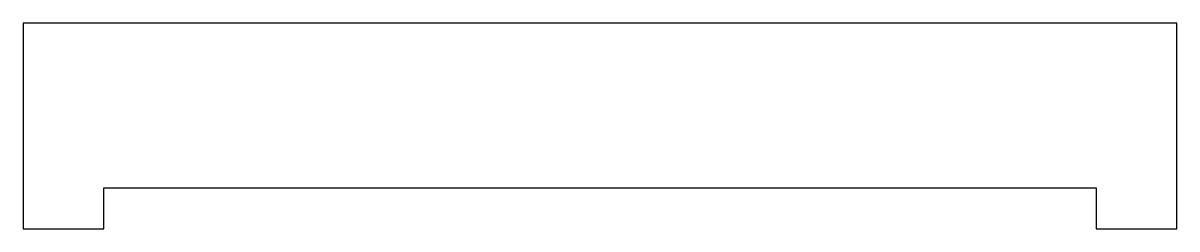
# Model space of a CAD drawing. Header units: millimetres. Extents: x -70 to 70, y -15 to 10.
import ezdxf

# ---------------------------------------------------------------- set-up
doc = ezdxf.new("R2010")
doc.units = ezdxf.units.MM

msp = doc.modelspace()

# ---------------------------------------------------------------- linework, layer by layer
msp.add_lwpolyline([(-60.2, -10), (60.2, -10), (60.2, -15), (70, -15), (70, 10), (-70, 10), (-70, -15), (-60.2, -15)], close=True)

doc.saveas('drawing.dxf')
